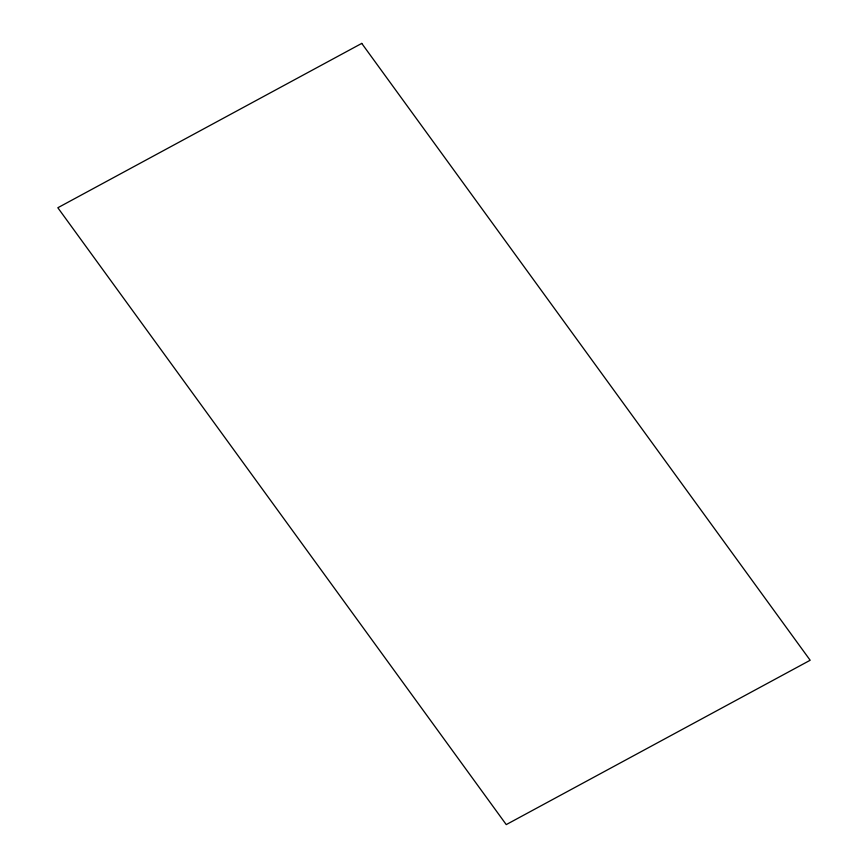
<?xml version="1.0" encoding="UTF-8"?>
<svg xmlns="http://www.w3.org/2000/svg" width="868" height="868" viewBox="0 0 868 868"><rect width="100%" height="100%" fill="white"/><g stroke="black" fill="none" stroke-linecap="round" stroke-linejoin="round"><path stroke-width="1.3" d="M361.75 43.4L57.83 207.745L506.25 824.6L810.169 660.255L361.75 43.4"/></g></svg>
